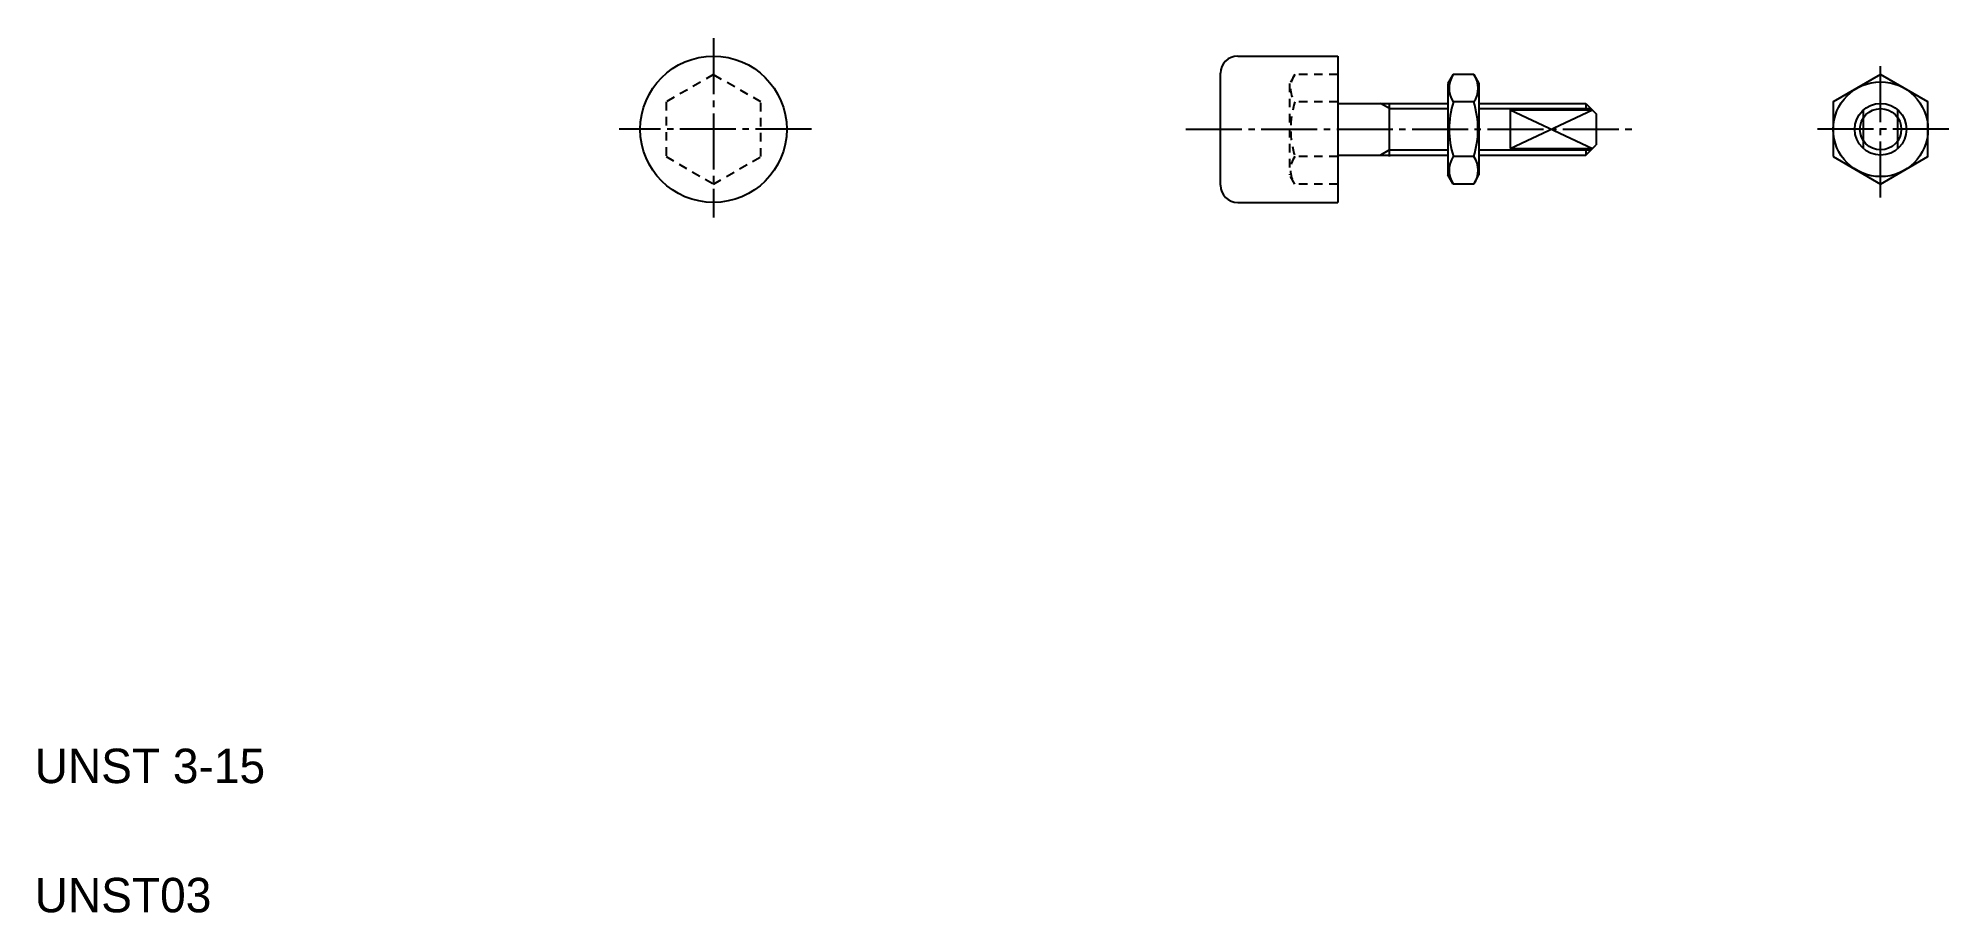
# Model space of a CAD drawing. Extents: x 5 to 116, y 5 to 56.
import ezdxf

# ---------------------------------------------------------------- set-up
doc = ezdxf.new("R2010")
doc.units = 0
doc.header["$LTSCALE"] = 0.25
doc.linetypes.add('CENTER', pattern=[17.5, 13, -1.5, 1.5, -1.5])
doc.linetypes.add('DASHED', pattern=[3.5, 2, -1.5])
doc.layers.get('0').update_dxf_attribs({"linetype": 'CONTINUOUS'})
doc.layers.add('CENTER', color=1, linetype='CENTER')

msp = doc.modelspace()

# ---------------------------------------------------------------- linework, layer by layer
at = {"color": 7, "linetype": 'CONTINUOUS'}
for p, q in [((74.83, 54.71), (80.63, 54.71)), ((80.63, 54.71), (80.63, 46.21)), ((73.83, 47.21), (73.83, 53.71)), ((87.34, 53.63), (87.03, 53.11)), ((88.53, 53.63), (87.34, 53.63)), ((88.53, 53.63), (88.83, 53.11)), ((87.03, 53.11), (87.03, 47.81)), ((88.83, 53.11), (88.83, 47.81)), ((80.63, 51.96), (87.03, 51.96)), ((83.63, 48.87), (83.63, 51.96)), ((88.53, 52.05), (87.34, 52.05)), ((88.83, 51.96), (95.03, 51.96)), ((90.63, 51.58), (95.42, 51.58)), ((90.63, 51.58), (90.63, 49.34)), ((95.03, 51.96), (95.03, 51.58)), ((95.03, 51.96), (95.63, 51.36)), ((95.63, 51.36), (95.63, 49.56)), ((111.14, 49.34), (111.14, 51.58)), ((113.14, 49.34), (113.14, 51.58)), ((80.63, 48.96), (87.03, 48.96)), ((88.53, 48.87), (87.34, 48.87)), ((88.83, 48.96), (95.03, 48.96)), ((90.63, 49.34), (95.42, 49.34)), ((95.03, 48.96), (95.63, 49.56)), ((95.03, 49.34), (95.03, 48.96)), ((87.34, 47.28), (87.03, 47.81)), ((88.53, 47.28), (88.83, 47.81)), ((88.53, 47.28), (87.34, 47.28)), ((74.83, 46.21), (80.63, 46.21))]:
    msp.add_line(p, q, dxfattribs=at)
at = {"color": 3, "linetype": 'DASHED'}
for p, q in [((44.4, 53.63), (41.65, 52.05)), ((47.15, 52.05), (44.4, 53.63)), ((78.14, 53.63), (77.83, 53.11)), ((80.63, 53.63), (78.14, 53.63)), ((77.83, 53.11), (77.83, 47.81)), ((41.65, 52.05), (41.65, 48.87)), ((47.15, 48.87), (47.15, 52.05)), ((80.63, 52.05), (78.14, 52.05)), ((41.65, 48.87), (44.4, 47.28)), ((44.4, 47.28), (47.15, 48.87)), ((80.63, 48.87), (78.14, 48.87)), ((78.14, 47.28), (77.83, 47.81)), ((80.63, 47.28), (78.14, 47.28))]:
    msp.add_line(p, q, dxfattribs=at)
for p, q in [((82.23, 51.96), (82.23, 51.96)), ((83.83, 51.96), (83.83, 51.96))]:
    msp.add_line(p, q)
at = {"color": 3, "linetype": 'CONTINUOUS'}
for p, q in [((83.63, 51.66), (83.11, 51.96)), ((83.63, 51.66), (87.03, 51.66)), ((88.83, 51.66), (95.33, 51.66)), ((90.63, 49.34), (95.42, 51.58)), ((90.63, 51.58), (95.42, 49.34)), ((83.63, 49.26), (83.11, 48.96)), ((83.63, 49.26), (87.03, 49.26)), ((88.83, 49.26), (95.33, 49.26))]:
    msp.add_line(p, q, dxfattribs=at)
msp.add_lwpolyline([(109.39, 48.87), (112.14, 47.28), (114.89, 48.87), (114.89, 52.05), (112.14, 53.63), (109.39, 52.05)], close=True)
at = {"color": 7, "linetype": 'CONTINUOUS'}
for centre, radius in [((44.4, 50.46), 4.25), ((112.14, 50.46), 1.5)]:
    msp.add_circle(centre, radius, dxfattribs=at)
msp.add_circle((112.14, 50.46), 2.75)
at = {"color": 3, "linetype": 'CONTINUOUS'}
msp.add_circle((112.14, 50.46), 1.2, dxfattribs=at)
at = {"color": 7, "linetype": 'CONTINUOUS'}
for centre, radius, start, end in [((74.83, 53.71), 1, 90, 180), ((88.5, 52.84), 1.41, 145.6111, 214.3889), ((87.37, 52.84), 1.41, 325.6111, 34.3889), ((92.35, 50.46), 5.25, 162.4111, 197.5889), ((83.52, 50.46), 5.25, 342.4111, 17.5889), ((88.5, 48.08), 1.41, 145.6111, 214.3889), ((87.37, 48.08), 1.41, 325.6111, 34.3889), ((74.83, 47.21), 1, 180, 270)]:
    msp.add_arc(centre, radius, start, end, dxfattribs=at)
at = {"color": 3, "linetype": 'DASHED'}
for centre, radius, start, end in [((79.3, 52.84), 1.41, 145.616, 214.384), ((83.15, 50.46), 5.25, 162.4122, 197.5878), ((79.3, 48.08), 1.41, 145.616, 214.384)]:
    msp.add_arc(centre, radius, start, end, dxfattribs=at)
at = {"layer": 'CENTER', "color": 1, "linetype": 'CENTER'}
for p, q in [((44.4, 55.75), (44.4, 45.33)), ((112.14, 46.5), (112.14, 54.42)), ((50.08, 50.46), (38.93, 50.46)), ((71.82, 50.46), (97.79, 50.46)), ((116.1, 50.46), (108.18, 50.46))]:
    msp.add_line(p, q, dxfattribs=at)

# ---------------------------------------------------------------- texts
for s, p in [('UNST 3-15', (5, 12.5)), ('UNST03', (5, 5))]:
    msp.add_text(s, height=2).set_placement(p)

doc.saveas('drawing.dxf')
